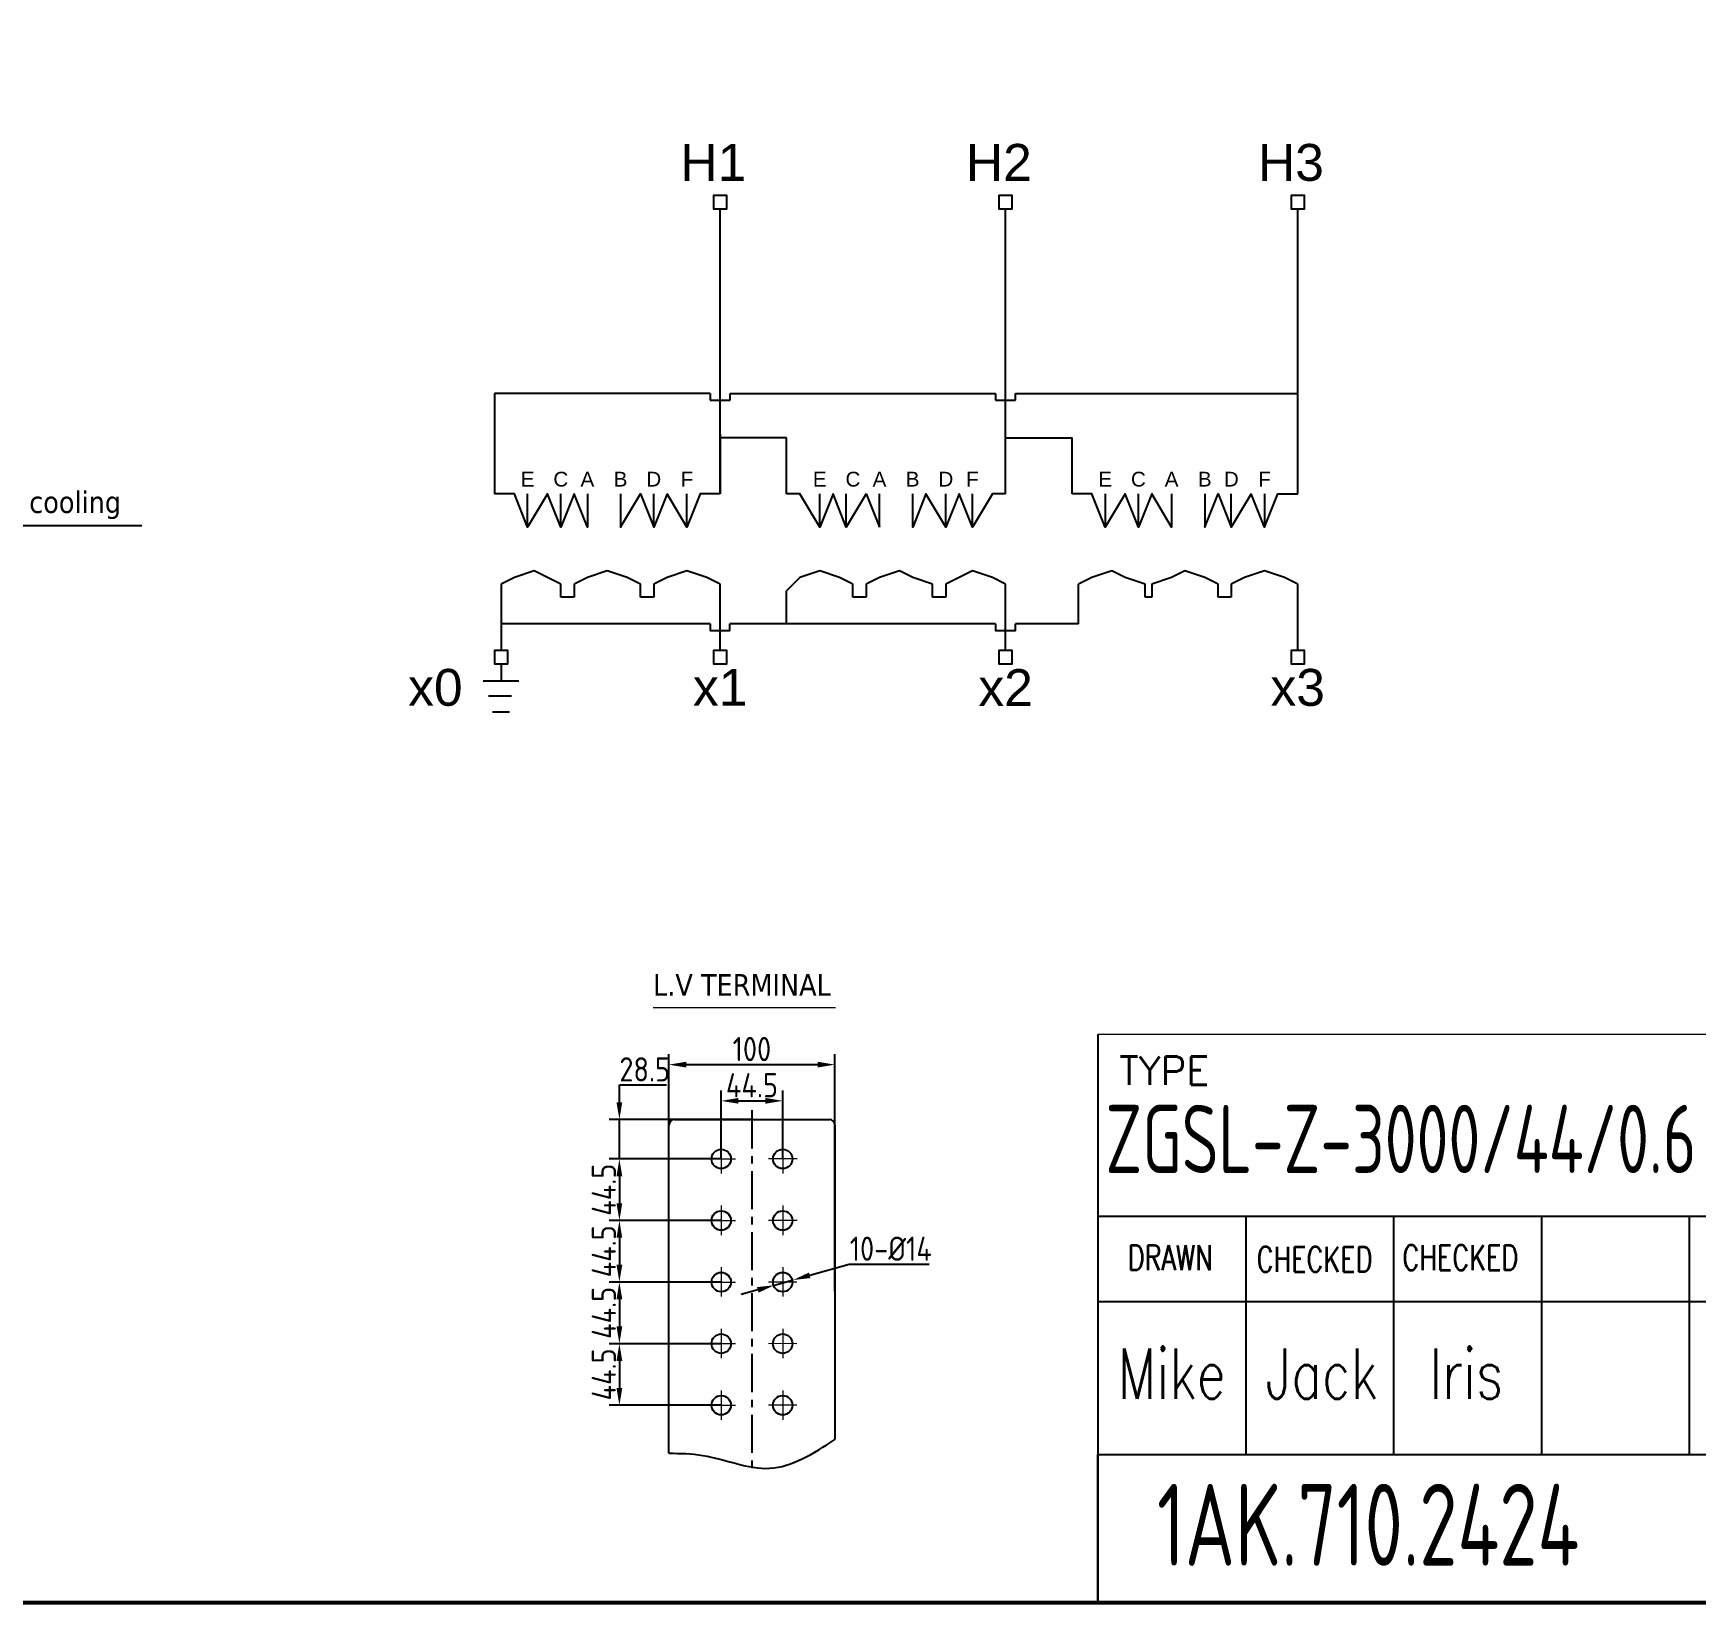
# Model space of a CAD drawing. Header units: millimetres. Extents: x 88585 to 99951, y -167251 to -159927.
# Drawn here: x 92421 to 96027, y -166984 to -163577 of the extents above; entities that cross this region are included whole.
import ezdxf
from ezdxf.enums import TextEntityAlignment as Align

# ---------------------------------------------------------------- set-up
doc = ezdxf.new("R2010")
doc.units = ezdxf.units.MM
doc.header["$LTSCALE"] = 13
doc.linetypes.add('CENTERX2', pattern=[101.6, 63.5, -12.7, 12.7, -12.7])
doc.linetypes.add('点画线', pattern=[18, 12, -2, 2, -2])
doc.layers.add('1', color=4, linetype='Continuous')
doc.layers.add('2', color=3, linetype='Continuous')
for name, color, linetype, lineweight in [('中心线层', 1, '点画线', 18), ('标注、文本', 3, 'Continuous', 25), ('铁心', 3, 'Continuous', 0)]:
    doc.layers.add(name, color=color, linetype=linetype, lineweight=lineweight)
doc.styles.add('Note Text (ANSI)', font='arial.ttf')
doc.styles.add('ROMANS', font='romans.shx', dxfattribs={"bigfont": 'whgtxt.shx'})
doc.styles.get("Standard").update_dxf_attribs({"font": 'gbenor.shx', "bigfont": 'gbcbig.shx'})
doc.styles.add('Tahoma$001', font='tahoma.ttf', dxfattribs={"height": 2.159784})
doc.dimstyles.new('郁文书', dxfattribs={"dimscale": 15, "dimtxt": 3.5, "dimasz": 2.5, "dimexe": 1.5, "dimexo": 0, "dimgap": 0.5, "dimtad": 1, "dimtoh": 1, "dimtxsty": 'Standard', "dimcen": 2.5, "dimclrd": 3, "dimclre": 3, "dimclrt": 2, "dimadec": 0, "dimazin": 0, "dimtfac": 1, "dimtmove": 0, "dimatfit": 2, "dimfxl": 1, "dimarcsym": 0})

# ---------------------------------------------------------------- blocks, each defined once
blk = doc.blocks.new('*D825')
at = {"layer": '1', "color": 3, "lineweight": -2}
for p, q in [((93799.9, -166331.5), (93799.9, -165790.7)), ((94159.9, -166304.2), (94159.9, -165790.7)), ((93837.4, -165813.2), (94122.4, -165813.2))]:
    blk.add_line(p, q, dxfattribs=at)
at = {"layer": '1', "color": 3}
for points in [[(93837.4, -165806.9), (93837.4, -165819.4), (93799.9, -165813.2)], [(94122.4, -165806.9), (94122.4, -165819.4), (94159.9, -165813.2)]]:
    blk.add_solid(points, dxfattribs=at)
at = {"layer": 'Defpoints', "color": 0}
for p in [(94159.9, -165813.2), (94159.9, -166304.2), (93799.9, -166331.5)]:
    blk.add_point(p, dxfattribs=at)
at = {"layer": '1', "color": 2, "insert": (93979.9, -165779.4), "char_height": 52.5, "attachment_point": 5}
blk.add_mtext('100', dxfattribs=at)
blk = doc.blocks.new('*D826')
at = {"layer": '1', "color": 3, "lineweight": -2}
for p, q in [((94105.3, -166270), (94190.6, -166246)), ((94190.6, -166246), (94364.3, -166246)), ((93992.7, -166301.6), (93956.6, -166311.8)), ((94028.8, -166291.5), (94069.2, -166280.1))]:
    blk.add_line(p, q, dxfattribs=at)
at = {"layer": '1', "color": 3}
for points in [[(94103.6, -166264), (94107, -166276), (94069.2, -166280.1)], [(93991, -166295.6), (93994.4, -166307.6), (94028.8, -166291.5)]]:
    blk.add_solid(points, dxfattribs=at)
at = {"layer": 'Defpoints', "color": 0}
for p in [(94028.8, -166291.5), (94069.2, -166280.1)]:
    blk.add_point(p, dxfattribs=at)
at = {"layer": '1', "color": 2, "insert": (94281.2, -166212.3), "char_height": 52.5, "attachment_point": 5}
blk.add_mtext('10-%%C14', dxfattribs=at)
blk = doc.blocks.new('*D827')
at = {"layer": '1', "color": 3, "lineweight": -2}
for p, q in [((93692.5, -165894.7), (93692.5, -165857.2)), ((93692.5, -165857.2), (93794.8, -165857.2)), ((93980.1, -165932.2), (93670, -165932.2)), ((93692.5, -166017.7), (93692.5, -165932.2)), ((93913.3, -166017.7), (93670, -166017.7)), ((93692.5, -166055.2), (93692.5, -166092.7))]:
    blk.add_line(p, q, dxfattribs=at)
at = {"layer": '1', "color": 3}
for points in [[(93686.2, -165894.7), (93698.7, -165894.7), (93692.5, -165932.2)], [(93686.2, -166055.2), (93698.7, -166055.2), (93692.5, -166017.7)]]:
    blk.add_solid(points, dxfattribs=at)
at = {"layer": 'Defpoints', "color": 0}
for p in [(93692.5, -165932.2), (93980.1, -165932.2), (93913.3, -166017.7)]:
    blk.add_point(p, dxfattribs=at)
at = {"layer": '1', "color": 2, "insert": (93747.4, -165823.4), "char_height": 52.5, "attachment_point": 5}
blk.add_mtext('28.5', dxfattribs=at)
blk = doc.blocks.new('*D828')
at = {"layer": '1', "color": 3, "lineweight": -2}
for p, q in [((93913.3, -166017.7), (93913.3, -165869.2)), ((94046.8, -166017.7), (94046.8, -165869.2)), ((93950.8, -165891.7), (94009.3, -165891.7))]:
    blk.add_line(p, q, dxfattribs=at)
at = {"layer": '1', "color": 3}
for points in [[(93950.8, -165885.4), (93950.8, -165897.9), (93913.3, -165891.7)], [(94009.3, -165885.4), (94009.3, -165897.9), (94046.8, -165891.7)]]:
    blk.add_solid(points, dxfattribs=at)
at = {"layer": 'Defpoints', "color": 0}
for p in [(94046.8, -165891.7), (93913.3, -166017.7), (94046.8, -166017.7)]:
    blk.add_point(p, dxfattribs=at)
at = {"layer": '1', "color": 2, "insert": (93980, -165857.9), "char_height": 52.5, "attachment_point": 5}
blk.add_mtext('44.5', dxfattribs=at)
blk = doc.blocks.new('*D829')
at = {"layer": '1', "color": 3, "lineweight": -2}
for p, q in [((93913.3, -166017.7), (93670, -166017.7)), ((93692.5, -166055.2), (93692.5, -166113.7)), ((93913.3, -166151.2), (93670, -166151.2))]:
    blk.add_line(p, q, dxfattribs=at)
at = {"layer": '1', "color": 3}
for points in [[(93686.2, -166055.2), (93698.7, -166055.2), (93692.5, -166017.7)], [(93686.2, -166113.7), (93698.7, -166113.7), (93692.5, -166151.2)]]:
    blk.add_solid(points, dxfattribs=at)
at = {"layer": 'Defpoints', "color": 0}
for p in [(93913.3, -166017.7), (93692.5, -166151.2), (93913.3, -166151.2)]:
    blk.add_point(p, dxfattribs=at)
at = {"layer": '1', "color": 2, "insert": (93658.7, -166084.4), "char_height": 52.5, "attachment_point": 5, "rotation": 90}
blk.add_mtext('44.5', dxfattribs=at)
blk = doc.blocks.new('*D830')
at = {"layer": '1', "color": 3, "lineweight": -2}
for p, q in [((93913.3, -166151.2), (93670, -166151.2)), ((93692.5, -166188.7), (93692.5, -166247.2)), ((93913.3, -166284.7), (93670, -166284.7))]:
    blk.add_line(p, q, dxfattribs=at)
at = {"layer": '1', "color": 3}
for points in [[(93686.2, -166188.7), (93698.7, -166188.7), (93692.5, -166151.2)], [(93686.2, -166247.2), (93698.7, -166247.2), (93692.5, -166284.7)]]:
    blk.add_solid(points, dxfattribs=at)
at = {"layer": 'Defpoints', "color": 0}
for p in [(93913.3, -166151.2), (93692.5, -166284.7), (93913.3, -166284.7)]:
    blk.add_point(p, dxfattribs=at)
at = {"layer": '1', "color": 2, "insert": (93658.7, -166217.9), "char_height": 52.5, "attachment_point": 5, "rotation": 90}
blk.add_mtext('44.5', dxfattribs=at)
blk = doc.blocks.new('*D831')
at = {"layer": '1', "color": 3, "lineweight": -2}
for p, q in [((93913.3, -166284.7), (93670, -166284.7)), ((93692.5, -166322.2), (93692.5, -166380.7)), ((93913.3, -166418.2), (93670, -166418.2))]:
    blk.add_line(p, q, dxfattribs=at)
at = {"layer": '1', "color": 3}
for points in [[(93686.2, -166322.2), (93698.7, -166322.2), (93692.5, -166284.7)], [(93686.2, -166380.7), (93698.7, -166380.7), (93692.5, -166418.2)]]:
    blk.add_solid(points, dxfattribs=at)
at = {"layer": 'Defpoints', "color": 0}
for p in [(93913.3, -166284.7), (93692.5, -166418.2), (93913.3, -166418.2)]:
    blk.add_point(p, dxfattribs=at)
at = {"layer": '1', "color": 2, "insert": (93658.7, -166351.4), "char_height": 52.5, "attachment_point": 5, "rotation": 90}
blk.add_mtext('44.5', dxfattribs=at)
blk = doc.blocks.new('*D832')
at = {"layer": '1', "color": 3, "lineweight": -2}
for p, q in [((93913.3, -166418.2), (93670, -166418.2)), ((93692.5, -166455.7), (93692.5, -166514.2)), ((93913.3, -166551.7), (93670, -166551.7))]:
    blk.add_line(p, q, dxfattribs=at)
at = {"layer": '1', "color": 3}
for points in [[(93686.2, -166455.7), (93698.7, -166455.7), (93692.5, -166418.2)], [(93686.2, -166514.2), (93698.7, -166514.2), (93692.5, -166551.7)]]:
    blk.add_solid(points, dxfattribs=at)
at = {"layer": 'Defpoints', "color": 0}
for p in [(93913.3, -166418.2), (93692.5, -166551.7), (93913.3, -166551.7)]:
    blk.add_point(p, dxfattribs=at)
at = {"layer": '1', "color": 2, "insert": (93658.7, -166484.9), "char_height": 52.5, "attachment_point": 5, "rotation": 90}
blk.add_mtext('44.5', dxfattribs=at)

msp = doc.modelspace()

# ---------------------------------------------------------------- linework, layer by layer
at = {"layer": '1', "color": 1, "linetype": 'CENTERX2', "lineweight": -3, "ltscale": 0.1}
msp.add_line((93980.058, -165912.241), (93979.913, -166701.65), dxfattribs=at)
at = {"layer": '1'}
for p, q in [((93799.887, -166655.71), (93799.929, -165944.156)), ((93811.929, -165932.156), (94147.929, -165932.156)), ((94159.929, -165944.156), (94159.887, -166626.109))]:
    msp.add_line(p, q, dxfattribs=at)
at = {"layer": '1', "const_width": 8.631}
msp.add_lwpolyline([(88960.238, -166979.934), (98429.527, -166979.934), (98429.527, -160173.883), (88960.238, -160173.883), (88960.238, -166979.934)], dxfattribs=at)
at = {"layer": '1'}
for centre in [(93913.305, -166017.656), (94046.778, -166017.677), (93913.305, -166151.156), (94046.736, -166151.177), (93913.305, -166284.656), (94046.694, -166284.677), (93913.305, -166418.156), (94046.653, -166418.177), (93913.305, -166551.656), (94046.653, -166551.677)]:
    msp.add_circle(centre, 21, dxfattribs=at)
for centre, start, end in [((93811.929, -165944.156), 90, 180), ((94147.929, -165944.156), 0, 90)]:
    msp.add_arc(centre, 12, start, end, dxfattribs=at)
at = {"layer": '2'}
for p, q in [((93889.44, -164358.108), (93421.44, -164358.108)), ((93932.64, -164358.108), (94508.64, -164358.108)), ((94551.84, -164358.108), (95163.84, -164358.108)), ((94730.586, -165746.954), (94730.586, -166979.934)), ((94730.586, -166141.508), (98429.527, -166141.508)), ((95051.161, -166141.508), (95051.161, -166658.563)), ((95371.735, -166141.508), (95371.735, -166658.563)), ((95692.31, -166141.508), (95692.31, -166658.563)), ((96012.885, -166141.508), (96012.885, -166658.563)), ((94730.586, -166326.455), (96333.46, -166326.455)), ((94730.586, -166658.563), (96333.46, -166658.563)), ((94730.586, -166979.138), (94730.586, -166658.563))]:
    msp.add_line(p, q, dxfattribs=at)
at = {"layer": '2', "linetype": 'Continuous'}
for p, q in [((93889.44, -164358.108), (93889.44, -164372.508)), ((93932.64, -164372.508), (93932.64, -164358.108)), ((94508.64, -164358.108), (94508.64, -164372.508)), ((94551.84, -164372.508), (94551.84, -164358.108)), ((93889.44, -164372.508), (93932.64, -164372.508)), ((94508.64, -164372.508), (94551.84, -164372.508)), ((94055.04, -164575.708), (94055.04, -164454.108)), ((94530.24, -164454.108), (94674.24, -164454.108)), ((94674.24, -164575.708), (94674.24, -164454.108))]:
    msp.add_line(p, q, dxfattribs=at)
for points in [[(93925.44, -163943.291), (93925.44, -163928.891), (93911.04, -163928.891), (93896.64, -163928.891), (93896.64, -163943.291), (93896.64, -163957.691), (93911.04, -163957.691), (93925.44, -163957.691), (93925.44, -163943.291)], [(94544.64, -163943.291), (94544.64, -163928.891), (94530.24, -163928.891), (94515.84, -163928.891), (94515.84, -163943.291), (94515.84, -163957.691), (94530.24, -163957.691), (94544.64, -163957.691), (94544.64, -163943.291)], [(95178.24, -163943.291), (95178.24, -163928.891), (95163.84, -163928.891), (95149.44, -163928.891), (95149.44, -163943.291), (95149.44, -163957.691), (95163.84, -163957.691), (95178.24, -163957.691), (95178.24, -163943.291)], [(93911.04, -164575.708), (93911.04, -163957.691)], [(94530.24, -164575.708), (94530.24, -163957.691)], [(95163.84, -164575.708), (95163.84, -163957.691)], [(93421.44, -164358.108), (93421.44, -164575.708)], [(93911.04, -164575.708), (93911.04, -164446.108), (93911.04, -164575.708)], [(94055.04, -164454.108), (93911.04, -164454.108)], [(93565.44, -164647.708), (93536.64, -164575.708), (93493.44, -164647.708), (93464.64, -164575.708), (93421.44, -164575.708)], [(93493.44, -164647.708), (93493.44, -164575.708)], [(93623.04, -164575.708), (93623.04, -164647.708), (93594.24, -164575.708), (93565.44, -164647.708), (93565.44, -164575.708)], [(93695.04, -164575.708), (93695.04, -164647.708), (93738.24, -164575.708), (93767.04, -164647.708), (93767.04, -164575.708)], [(93795.84, -164575.708), (93767.04, -164647.708)], [(93839.04, -164647.708), (93795.84, -164575.708)], [(93911.04, -164575.708), (93867.84, -164575.708), (93839.04, -164647.708), (93839.04, -164575.708)], [(94127.04, -164647.708), (94083.84, -164575.708), (94055.04, -164575.708)], [(94227.84, -164575.708), (94184.64, -164647.708), (94155.84, -164575.708), (94127.04, -164647.708), (94127.04, -164575.708)], [(94184.64, -164647.708), (94184.64, -164575.708)], [(94227.84, -164575.708), (94256.64, -164647.708)], [(94256.64, -164647.708), (94256.64, -164575.708)], [(94530.24, -164575.708), (94501.44, -164575.708), (94458.24, -164647.708), (94429.44, -164575.708), (94400.64, -164647.708), (94357.44, -164575.708), (94328.64, -164647.708), (94328.64, -164575.708)], [(94400.64, -164647.708), (94400.64, -164575.708)], [(94458.24, -164647.708), (94458.24, -164575.708)], [(94746.24, -164575.708), (94746.24, -164647.708), (94717.44, -164575.708), (94674.24, -164575.708)], [(94890.24, -164575.708), (94890.24, -164647.708), (94847.04, -164575.708), (94818.24, -164647.708), (94789.44, -164575.708), (94746.24, -164647.708)], [(94818.24, -164647.708), (94818.24, -164575.708)], [(94962.24, -164575.708), (94962.24, -164647.708), (94991.04, -164575.708), (95019.84, -164647.708), (95019.84, -164575.708)], [(95063.04, -164575.708), (95019.84, -164647.708)], [(95091.84, -164575.708), (95091.84, -164647.708), (95063.04, -164575.708)], [(95091.84, -164647.708), (95120.64, -164575.708), (95163.84, -164575.708)], [(93565.44, -164771.126), (93536.64, -164756.726), (93507.84, -164742.326), (93464.64, -164756.726), (93435.84, -164771.126)], [(93738.24, -164771.126), (93709.44, -164756.726), (93666.24, -164742.326), (93623.04, -164756.726), (93594.24, -164771.126)], [(93911.04, -164771.126), (93882.24, -164756.726), (93839.04, -164742.326), (93795.84, -164756.726), (93767.04, -164771.126)], [(94199.04, -164771.126), (94170.24, -164756.726), (94127.04, -164742.326), (94083.84, -164756.726), (94055.04, -164785.526)], [(94371.84, -164771.126), (94328.64, -164756.726), (94299.84, -164742.326), (94256.64, -164756.726), (94227.84, -164771.126)], [(94530.24, -164771.126), (94501.44, -164756.726), (94458.24, -164742.326), (94429.44, -164756.726), (94400.64, -164771.126)], [(94832.64, -164771.126), (94789.44, -164756.726), (94760.64, -164742.326), (94717.44, -164756.726), (94688.64, -164771.126)], [(94991.04, -164771.126), (94962.24, -164756.726), (94919.04, -164742.326), (94890.24, -164756.726), (94847.04, -164771.126)], [(95163.84, -164771.126), (95135.04, -164756.726), (95091.84, -164742.326), (95048.64, -164756.726), (95019.84, -164771.126)], [(93435.84, -164771.126), (93435.84, -164915.126)], [(93565.44, -164799.926), (93565.44, -164771.126)], [(93594.24, -164799.926), (93565.44, -164799.926)], [(93594.24, -164771.126), (93594.24, -164799.926)], [(93738.24, -164799.926), (93738.24, -164771.126)], [(93767.04, -164799.926), (93738.24, -164799.926)], [(93767.04, -164771.126), (93767.04, -164799.926)], [(93911.04, -164915.126), (93911.04, -164771.126)], [(94055.04, -164857.526), (94055.04, -164785.526)], [(94199.04, -164799.926), (94199.04, -164771.126)], [(94227.84, -164799.926), (94199.04, -164799.926)], [(94227.84, -164771.126), (94227.84, -164799.926)], [(94371.84, -164799.926), (94371.84, -164771.126)], [(94400.64, -164799.926), (94371.84, -164799.926)], [(94400.64, -164771.126), (94400.64, -164799.926)], [(94530.24, -164915.126), (94530.24, -164771.126)], [(94530.24, -164771.126), (94530.24, -164771.126)], [(94688.64, -164857.526), (94688.64, -164771.126)], [(94832.64, -164799.926), (94832.64, -164771.126)], [(94847.04, -164799.926), (94832.64, -164799.926)], [(94847.04, -164771.126), (94847.04, -164799.926)], [(94991.04, -164799.926), (94991.04, -164771.126)], [(95019.84, -164799.926), (94991.04, -164799.926)], [(95019.84, -164771.126), (95019.84, -164799.926)], [(95163.84, -164915.126), (95163.84, -164771.126)], [(95163.84, -164771.126), (95163.84, -164771.126)], [(93889.159, -164857.526), (93435.84, -164857.526)], [(93889.159, -164857.526), (93889.159, -164871.926), (93903.559, -164871.926), (93932.359, -164871.926), (93932.359, -164857.526)], [(94508.359, -164857.526), (93932.359, -164857.526)], [(94508.359, -164857.526), (94508.359, -164871.926), (94522.759, -164871.926), (94551.559, -164871.926), (94551.559, -164857.526)], [(94688.64, -164857.526), (94551.559, -164857.526)], [(93450.24, -164929.526), (93450.24, -164915.126), (93435.84, -164915.126), (93421.44, -164915.126), (93421.44, -164929.526), (93421.44, -164943.926), (93435.84, -164943.926), (93450.24, -164943.926), (93450.24, -164929.526)], [(93925.44, -164929.526), (93925.44, -164915.126), (93911.04, -164915.126), (93896.64, -164915.126), (93896.64, -164929.526), (93896.64, -164943.926), (93911.04, -164943.926), (93925.44, -164943.926), (93925.44, -164929.526)], [(94544.64, -164929.526), (94544.64, -164915.126), (94530.24, -164915.126), (94515.84, -164915.126), (94515.84, -164929.526), (94515.84, -164943.926), (94530.24, -164943.926), (94544.64, -164943.926), (94544.64, -164929.526)], [(95178.24, -164929.526), (95178.24, -164915.126), (95163.84, -164915.126), (95149.44, -164915.126), (95149.44, -164929.526), (95149.44, -164943.926), (95163.84, -164943.926), (95178.24, -164943.926), (95178.24, -164929.526)]]:
    msp.add_lwpolyline(points, dxfattribs=at)
at = {"layer": '中心线层'}
for p, q in [((93913.305, -165985.419), (93913.305, -166049.091)), ((94046.788, -165985.44), (94046.768, -166049.112)), ((93882.306, -166017.656), (93944.304, -166017.656)), ((94077.777, -166017.687), (94015.779, -166017.668)), ((93913.305, -166118.919), (93913.305, -166182.591)), ((94046.746, -166118.94), (94046.726, -166182.612)), ((93882.306, -166151.156), (93944.304, -166151.156)), ((94077.735, -166151.187), (94015.737, -166151.168)), ((93913.305, -166252.419), (93913.305, -166316.091)), ((94046.704, -166252.44), (94046.684, -166316.112)), ((93882.306, -166284.656), (93944.304, -166284.656)), ((94077.694, -166284.687), (94015.695, -166284.668)), ((93913.305, -166385.919), (93913.305, -166449.591)), ((94046.663, -166385.94), (94046.643, -166449.612)), ((93882.306, -166418.156), (93944.304, -166418.156)), ((94077.652, -166418.187), (94015.653, -166418.168)), ((93913.305, -166519.419), (93913.305, -166583.091)), ((94046.663, -166519.44), (94046.643, -166583.112)), ((93882.306, -166551.656), (93944.304, -166551.656)), ((94077.652, -166551.687), (94015.653, -166551.668))]:
    msp.add_line(p, q, dxfattribs=at)
at = {"layer": '标注、文本'}
for p, q in [((92023.649, -164644.535), (92656.657, -164644.535)), ((93435.84, -164943.926), (93435.84, -164981.954)), ((93474.363, -164981.954), (93397.317, -164981.954)), ((93458.794, -165013.918), (93408.894, -165013.918)), ((93454.403, -165048.676), (93416.878, -165048.676))]:
    msp.add_line(p, q, dxfattribs=at)
msp.add_spline([(93799.887, -166655.71), (93873.348, -166660.384), (94018.333, -166688.427), (94159.887, -166626.109)], degree=3, dxfattribs=at)
at = {"layer": '铁心'}
for p, q in [((94161.392, -165689.871), (93765.56, -165689.871)), ((94730.586, -165746.954), (98429.527, -165746.954))]:
    msp.add_line(p, q, dxfattribs=at)

# ---------------------------------------------------------------- texts
at = {"layer": '1', "color": 4, "width": 0.8}
for s, height, p in [('ZGSL-Z-3000/44/0.6', 147.95764, (94746.946, -166048.275)), ('1AK.710.2424', 177.54917, (94858.646, -166899.665))]:
    msp.add_text(s, height=height, dxfattribs=at).set_placement(p)
at = {"layer": '2', "style": 'Note Text (ANSI)'}
for s, p in [('H1', (93967.781, -163896.884)), ('H2', (94586.981, -163896.884)), ('H3', (95220.581, -163896.884))]:
    msp.add_text(s, height=80, dxfattribs=at).set_placement(p, align=Align.RIGHT)
for s, height, p in [('E', 32, (93493.44, -164543.708)), ('C', 32, (93565.44, -164543.708)), ('A', 32, (93623.04, -164543.708)), ('B', 32, (93695.04, -164543.708)), ('D', 32, (93767.04, -164543.708)), ('F', 32, (93839.04, -164543.708)), ('E', 32, (94127.04, -164543.708)), ('C', 32, (94199.04, -164543.708)), ('A', 32, (94256.64, -164543.708)), ('B', 32, (94328.64, -164543.708)), ('D', 32, (94400.64, -164543.708)), ('F', 32, (94458.24, -164543.708)), ('E', 32, (94746.24, -164543.708)), ('C', 32, (94818.24, -164543.708)), ('A', 32, (94890.24, -164543.708)), ('B', 32, (94962.24, -164543.708)), ('D', 32, (95019.84, -164543.708)), ('F', 32, (95091.84, -164543.708)), ('x0', 80, (93293.357, -164995.126)), ('x1', 80, (93911.04, -164995.126)), ('x2', 80, (94530.24, -164995.126)), ('x3', 80, (95163.84, -164995.126))]:
    msp.add_text(s, height=height, dxfattribs=at).set_placement(p, align=Align.MIDDLE)
at = {"layer": '2', "style": 'ROMANS'}
msp.add_text('TYPE', height=61.649, dxfattribs=at).set_placement((94776.737, -165857.205))
at = {"layer": '2', "style": 'ROMANS', "width": 0.75}
for s, height, p in [('DRAWN', 54.2511, (94794.837, -166258.682)), ('CHECKED', 54.2511, (95390.941, -166258.682)), ('CHECKED', 54.2511, (95074.743, -166262.12)), ('Mike', 108.5023, (94773.565, -166537.468)), ('Jack', 108.5023, (95094.14, -166537.468)), ('lris', 108.5023, (95449.404, -166537.468))]:
    msp.add_text(s, height=height, dxfattribs=at).set_placement(p)
at = {"layer": '铁心', "style": 'Tahoma$001'}
msp.add_text('L.V TERMINAL', height=46.95689, dxfattribs=at).set_placement((93765.42, -165663.777))
at = {"layer": '铁心', "insert": (92098.04, -164570.095), "char_height": 46.95689, "width": 541.37739, "attachment_point": 1, "style": 'Tahoma$001'}
msp.add_mtext('Additional  cooling', dxfattribs=at)

# ---------------------------------------------------------------- dimensions: what is measured, and where the dimension line sits
at = {"layer": '1'}
for base, p1, p2, text, picture, middle in [((94159.929, -165813.161), (93799.929, -166331.479), (94159.929, -166304.156), '100', '*D825', (93979.929, -165813.161)), ((94046.778, -165891.671), (93913.305, -166017.656), (94046.778, -166017.677), '44.5', '*D828', (93980.041, -165891.671))]:
    dim = msp.add_linear_dim(base=base, p1=p1, p2=p2, text=text, dimstyle='郁文书', override={"dimarcsym": 1}, dxfattribs=at)
    dim.commit()
    dim.dimension.update_dxf_attribs({"geometry": picture, "text_midpoint": middle, "dimtype": 160})
for base, p1, p2, angle, text, picture, middle in [((93692.478, -165932.156), (93913.305, -166017.656), (93980.055, -165932.156), 90, '28.5', '*D827', (93747.377, -165857.156)), ((93692.478, -166151.156), (93913.305, -166017.656), (93913.305, -166151.156), 270, '44.5', '*D829', (93692.478, -166084.406)), ((93692.478, -166284.656), (93913.305, -166151.156), (93913.305, -166284.656), 270, '44.5', '*D830', (93692.478, -166217.906)), ((93692.478, -166418.156), (93913.305, -166284.656), (93913.305, -166418.156), 270, '44.5', '*D831', (93692.478, -166351.406)), ((93692.478, -166551.656), (93913.305, -166418.156), (93913.305, -166551.656), 270, '44.5', '*D832', (93692.478, -166484.906))]:
    dim = msp.add_linear_dim(base=base, p1=p1, p2=p2, angle=angle, text=text, dimstyle='郁文书', override={"dimarcsym": 1}, dxfattribs=at)
    dim.commit()
    dim.dimension.update_dxf_attribs({"geometry": picture, "text_midpoint": middle, "dimtype": 160})
dim = msp.add_diameter_dim_2p(p1=(94028.778, -166291.485), p2=(94069.213, -166280.125), text='10-%%C14', dimstyle='郁文书', override={"dimarcsym": 1}, dxfattribs=at)
dim.commit()
dim.dimension.update_dxf_attribs({"geometry": '*D826', "text_midpoint": (94281.207, -166246.03), "dimtype": 163})

doc.saveas('drawing.dxf')
